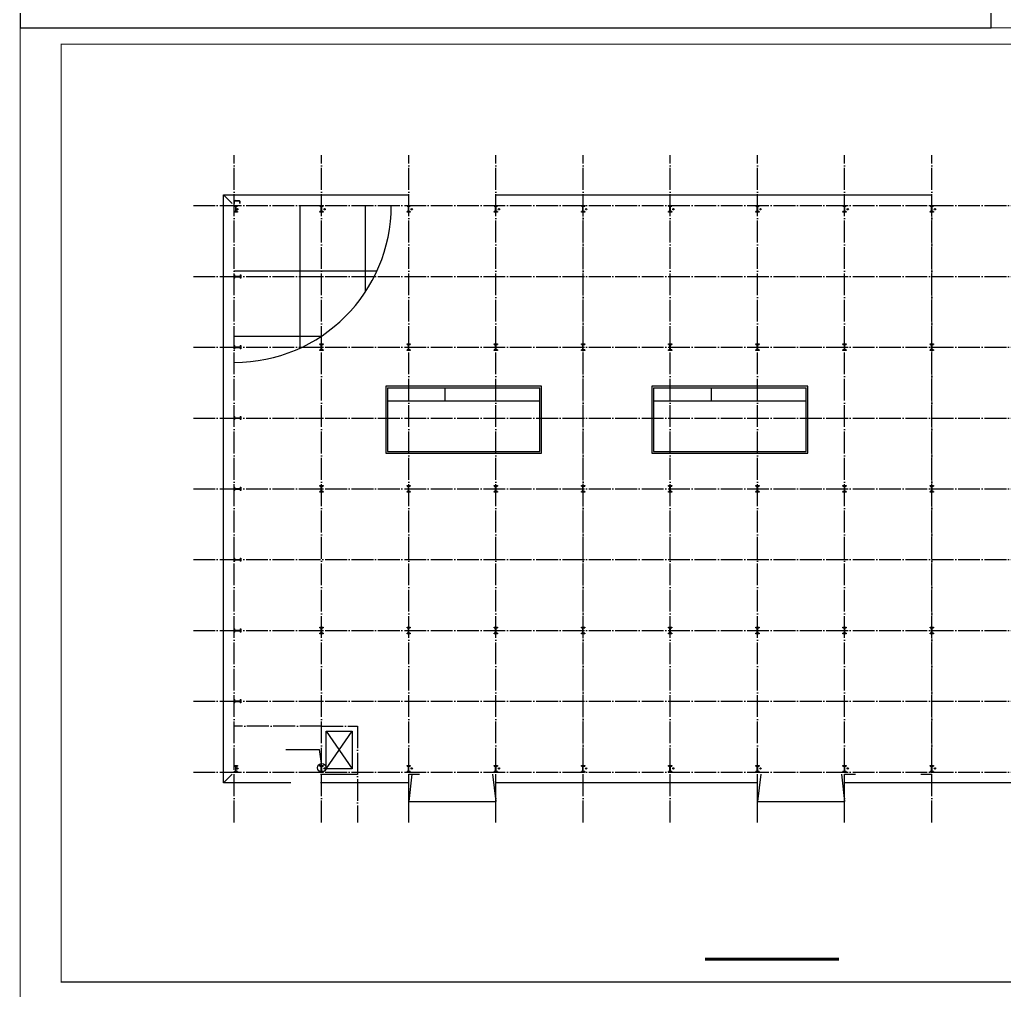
# Model space of a CAD drawing. Extents: x -518586 to 1253874, y -62343 to 661177.
# Drawn here: x 1096126 to 1186472, y 383940 to 473044 of the extents above; entities that cross this region are included whole.
import ezdxf

# ---------------------------------------------------------------- set-up
doc = ezdxf.new("R2010")
doc.units = 0
doc.header["$LTSCALE"] = 1000
doc.header["$MEASUREMENT"] = 0
doc.linetypes.add('DOTE', pattern=[2.42, 2, -0.2, 0.02, -0.2])
for name, color, linetype in [('AXIS', 3, 'Continuous'), ('BEAM', 7, 'Continuous'), ('COLUMN', 9, 'Continuous'), ('DIM_IDEN', 3, 'Continuous'), ('DOTE', 9, 'DOTE'), ('E_OTHER', 7, 'Continuous'), ('N-通用', 7, 'Continuous'), ('NT', 7, 'Continuous'), ('PUB_TITLE', 4, 'Continuous'), ('STAIR', 2, 'Continuous'), ('图框', 7, 'Continuous'), ('尺寸线', 3, 'Continuous'), ('散水', 6, 'Continuous'), ('钢柱', 7, 'Continuous')]:
    doc.layers.add(name, color=color, linetype=linetype)

# ---------------------------------------------------------------- blocks, each defined once
blk = doc.blocks.new('A$C23043752')
at = {"layer": 'COLUMN'}
blk.add_hatch(color=256, dxfattribs=at).paths.add_polyline_path([(0, 600), (0, 550), (125, 550), (125, 50), (0, 50), (0, 0), (300, 0), (300, 50), (175, 50), (175, 550), (300, 550), (300, 600)])
for p, q in [((0, 600), (0, 550)), ((300, 600), (0, 600)), ((125, 550), (0, 550)), ((0, 50), (125, 50)), ((0, 50), (0, 0)), ((0, 0), (300, 0)), ((125, 550), (125, 50)), ((175, 550), (175, 50)), ((300, 550), (175, 550)), ((175, 50), (300, 50)), ((300, 550), (300, 600)), ((300, 0), (300, 50))]:
    blk.add_line(p, q, dxfattribs=at)
blk = doc.blocks.new('A$C2E6C69CD')
at = {"layer": 'COLUMN', "xscale": -1, "rotation": 359.9999999999998}
blk.add_blockref('A$C23043752', (300, 0), dxfattribs=at)
blk.add_blockref('A$C23043752', (300, 0), dxfattribs=at)
blk = doc.blocks.new('A$C6F9B7E11')
blk.add_blockref('A$C2E6C69CD', (0, 0))
blk = doc.blocks.new('A$C35DB12B6')
at = {"layer": 'BEAM', "linetype": 'ByBlock'}
for p, q in [((39, 500), (239, 500)), ((39, 473), (239, 473)), ((240, 27), (40, 27)), ((240, 0), (40, 0)), ((279, 433), (280, 67)), ((306, 433), (307, 67))]:
    blk.add_line(p, q, dxfattribs=at)
for centre, radius, start, end in [((239, 433), 66.7, 0, 90), ((239, 433), 40, 0, 90), ((240, 67), 40, 270, 0), ((240, 67), 66.7, 270, 0)]:
    blk.add_arc(centre, radius, start, end, dxfattribs=at)
at = {"layer": 'DIM_IDEN'}
blk.add_circle((0, 0), 0, dxfattribs=at)

msp = doc.modelspace()

# ---------------------------------------------------------------- linework, layer by layer
at = {"layer": 'AXIS', "const_width": 280}
msp.add_lwpolyline([(1158996, 386800), (1171314, 386800)], dxfattribs=at)
at = {"layer": 'DIM_IDEN'}
for p in [(1120561, 406036), (1123826, 404748)]:
    msp.add_line(p, (1123627, 406036), dxfattribs=at)
msp.add_circle((1123848, 404363), 386, dxfattribs=at)
at = {"layer": 'DOTE', "color": 0}
msp.add_line((1115819, 399355), (1115819, 460598), dxfattribs=at)
at = {"layer": 'DOTE', "color": 8}
for p, q in [((1123819, 399355), (1123819, 460598)), ((1131819, 399355), (1131819, 460598)), ((1139819, 399355), (1139819, 460598)), ((1147819, 399355), (1147819, 460598)), ((1155819, 399355), (1155819, 460598)), ((1163819, 399355), (1163819, 460598)), ((1171819, 399355), (1171819, 460598)), ((1179819, 399355), (1179819, 460598)), ((1112060, 455976), (1223577, 455976)), ((1112060, 449476), (1223577, 449476)), ((1112060, 442976), (1223577, 442976)), ((1112060, 436476), (1223577, 436476)), ((1112060, 429976), (1223577, 429976)), ((1112060, 423476), (1223577, 423476)), ((1112060, 416976), (1223577, 416976)), ((1112060, 410476), (1223577, 410476)), ((1123819, 408176), (1115819, 408176)), ((1123819, 408176), (1127119, 408176)), ((1127119, 408176), (1127119, 399355)), ((1112060, 403976), (1223577, 403976))]:
    msp.add_line(p, q, dxfattribs=at)
at = {"layer": 'DOTE', "color": 252, "linetype": 'ByBlock'}
msp.add_arc((1115819, 455976), 14400, 270, 0, dxfattribs=at)
at = {"layer": 'E_OTHER', "color": 0}
for centre in [(1116103, 455637), (1124103, 455637), (1132103, 455637), (1140103, 455637), (1148103, 455637), (1156103, 455637), (1164103, 455637), (1172103, 455637), (1180103, 455637), (1116103, 404315), (1124103, 404315), (1132103, 404315), (1140103, 404315), (1148103, 404315), (1156103, 404315), (1164103, 404315), (1172103, 404315), (1180103, 404315)]:
    msp.add_circle(centre, 60, dxfattribs=at)
at = {"layer": 'N-通用', "color": 0, "linetype": 'DOTE', "ltscale": 0.8, "const_width": 75}
for points in [[(1147819, 455976), (1147819, 404576)], [(1179819, 455976), (1179819, 404576)]]:
    msp.add_lwpolyline(points, dxfattribs=at)
at = {"layer": 'NT'}
for p, q in [((1129860, 439262), (1143855, 439262)), ((1129860, 439262), (1129860, 433404)), ((1135179, 438062), (1135179, 439262)), ((1143855, 433404), (1143855, 439262)), ((1154285, 439262), (1168279, 439262)), ((1154285, 439262), (1154285, 433404)), ((1159604, 438062), (1159604, 439262)), ((1168279, 433404), (1168279, 439262)), ((1129860, 438062), (1143855, 438062)), ((1154285, 438062), (1168279, 438062)), ((1129860, 433404), (1143855, 433404)), ((1154285, 433404), (1168279, 433404))]:
    msp.add_line(p, q, dxfattribs=at)
for points in [[(1129710, 433254), (1144005, 433254), (1144005, 439412), (1129710, 439412)], [(1154135, 433254), (1168429, 433254), (1168429, 439412), (1154135, 439412)]]:
    msp.add_lwpolyline(points, close=True, dxfattribs=at)
at = {"layer": 'PUB_TITLE'}
msp.add_lwpolyline([(1096175, 472307), (1185275, 472307), (1185275, 535307), (1096175, 535307)], close=True, dxfattribs=at)
at = {"layer": 'STAIR', "color": 0}
for p, q in [((1131819, 401276), (1131819, 403776)), ((1132119, 403776), (1131819, 401276)), ((1131819, 403776), (1132819, 403776)), ((1139519, 403776), (1139819, 401276)), ((1139819, 401276), (1139819, 403776)), ((1163819, 401276), (1163819, 403776)), ((1164119, 403776), (1163819, 401276)), ((1171519, 403776), (1171819, 401276)), ((1171819, 401276), (1171819, 403776)), ((1171819, 403776), (1172819, 403776)), ((1178819, 403776), (1179819, 403776)), ((1131819, 401276), (1139819, 401276)), ((1163819, 401276), (1171819, 401276))]:
    msp.add_line(p, q, dxfattribs=at)
at = {"layer": '图框', "color": 4, "const_width": 98.6}
for points in [[(1096175, 383207), (1253825, 383207), (1253825, 472307), (1096175, 472307)], [(1099925, 384707), (1252325, 384707), (1252325, 470807), (1099925, 470807)]]:
    msp.add_lwpolyline(points, close=True, dxfattribs=at)
at = {"layer": '尺寸线', "color": 0}
for p, q in [((1115619, 456176), (1114819, 456976)), ((1124253, 407743), (1126646, 404258)), ((1124253, 404258), (1126646, 407743)), ((1115619, 403776), (1114819, 402976)), ((1123719, 403776), (1127119, 403776))]:
    msp.add_line(p, q, dxfattribs=at)
for points in [[(1114819, 456976), (1123719, 456976)], [(1121019, 402976), (1114819, 402976), (1114819, 456976)], [(1123719, 456976), (1131819, 456976)], [(1139819, 456976), (1179819, 456976)], [(1114819, 416976), (1114819, 442976)], [(1114819, 407276), (1114819, 410476)], [(1131819, 402976), (1123719, 402976)], [(1163819, 402976), (1139819, 402976)], [(1195819, 402976), (1171819, 402976)]]:
    msp.add_lwpolyline(points, dxfattribs=at)
msp.add_lwpolyline([(1124253, 407743), (1126646, 407743), (1126646, 404258), (1124253, 404258)], close=True, dxfattribs=at)
at = {"layer": '散水'}
for p, q in [((1121819, 455976), (1121819, 442886)), ((1127819, 455976), (1127819, 448016)), ((1115819, 449976), (1128909, 449976)), ((1115819, 443976), (1123779, 443976))]:
    msp.add_line(p, q, dxfattribs=at)

# ---------------------------------------------------------------- block references
at = {"layer": 'AXIS', "rotation": 90}
msp.add_blockref('A$C35DB12B6', (1116319, 456137), dxfattribs=at)
at = {"layer": 'DOTE', "color": 8, "rotation": 180}
msp.add_blockref('A$C6F9B7E11', (1179969, 430276), dxfattribs=at)
at = {"layer": '钢柱', "ltscale": 1000}
for p, rotation in [((1116119, 455976), 180), ((1123969, 455976), 180), ((1131969, 455976), 180), ((1139969, 455976), 180), ((1147969, 455976), 180), ((1155969, 455976), 180), ((1163969, 455976), 180), ((1171969, 455976), 180), ((1179969, 455976), 180), ((1116419, 449326), 90), ((1116419, 442826), 90), ((1123969, 443276), 180), ((1131969, 443276), 180), ((1139969, 443276), 180), ((1147969, 443276), 180), ((1155969, 443276), 180), ((1163969, 443276), 180), ((1171969, 443276), 180), ((1179969, 443276), 180), ((1116419, 436326), 90), ((1116419, 429826), 90), ((1123969, 430276), 180), ((1131969, 430276), 180), ((1139969, 430276), 180), ((1147969, 430276), 180), ((1155969, 430276), 180), ((1163969, 430276), 180), ((1171969, 430276), 180), ((1116419, 423326), 90), ((1116419, 416826), 90), ((1123969, 417276), 180), ((1131969, 417276), 180), ((1139969, 417276), 180), ((1147969, 417276), 180), ((1155969, 417276), 180), ((1163969, 417276), 180), ((1171969, 417276), 180), ((1179969, 417276), 180), ((1116419, 410326), 90), ((1116119, 404576), 180), ((1123969, 404576), 180), ((1131969, 404576), 180), ((1139969, 404576), 180), ((1147969, 404576), 180), ((1155969, 404576), 180), ((1163969, 404576), 180), ((1171969, 404576), 180), ((1179969, 404576), 180)]:
    msp.add_blockref('A$C6F9B7E11', p, dxfattribs=dict(at, rotation=rotation))

doc.saveas('drawing.dxf')
